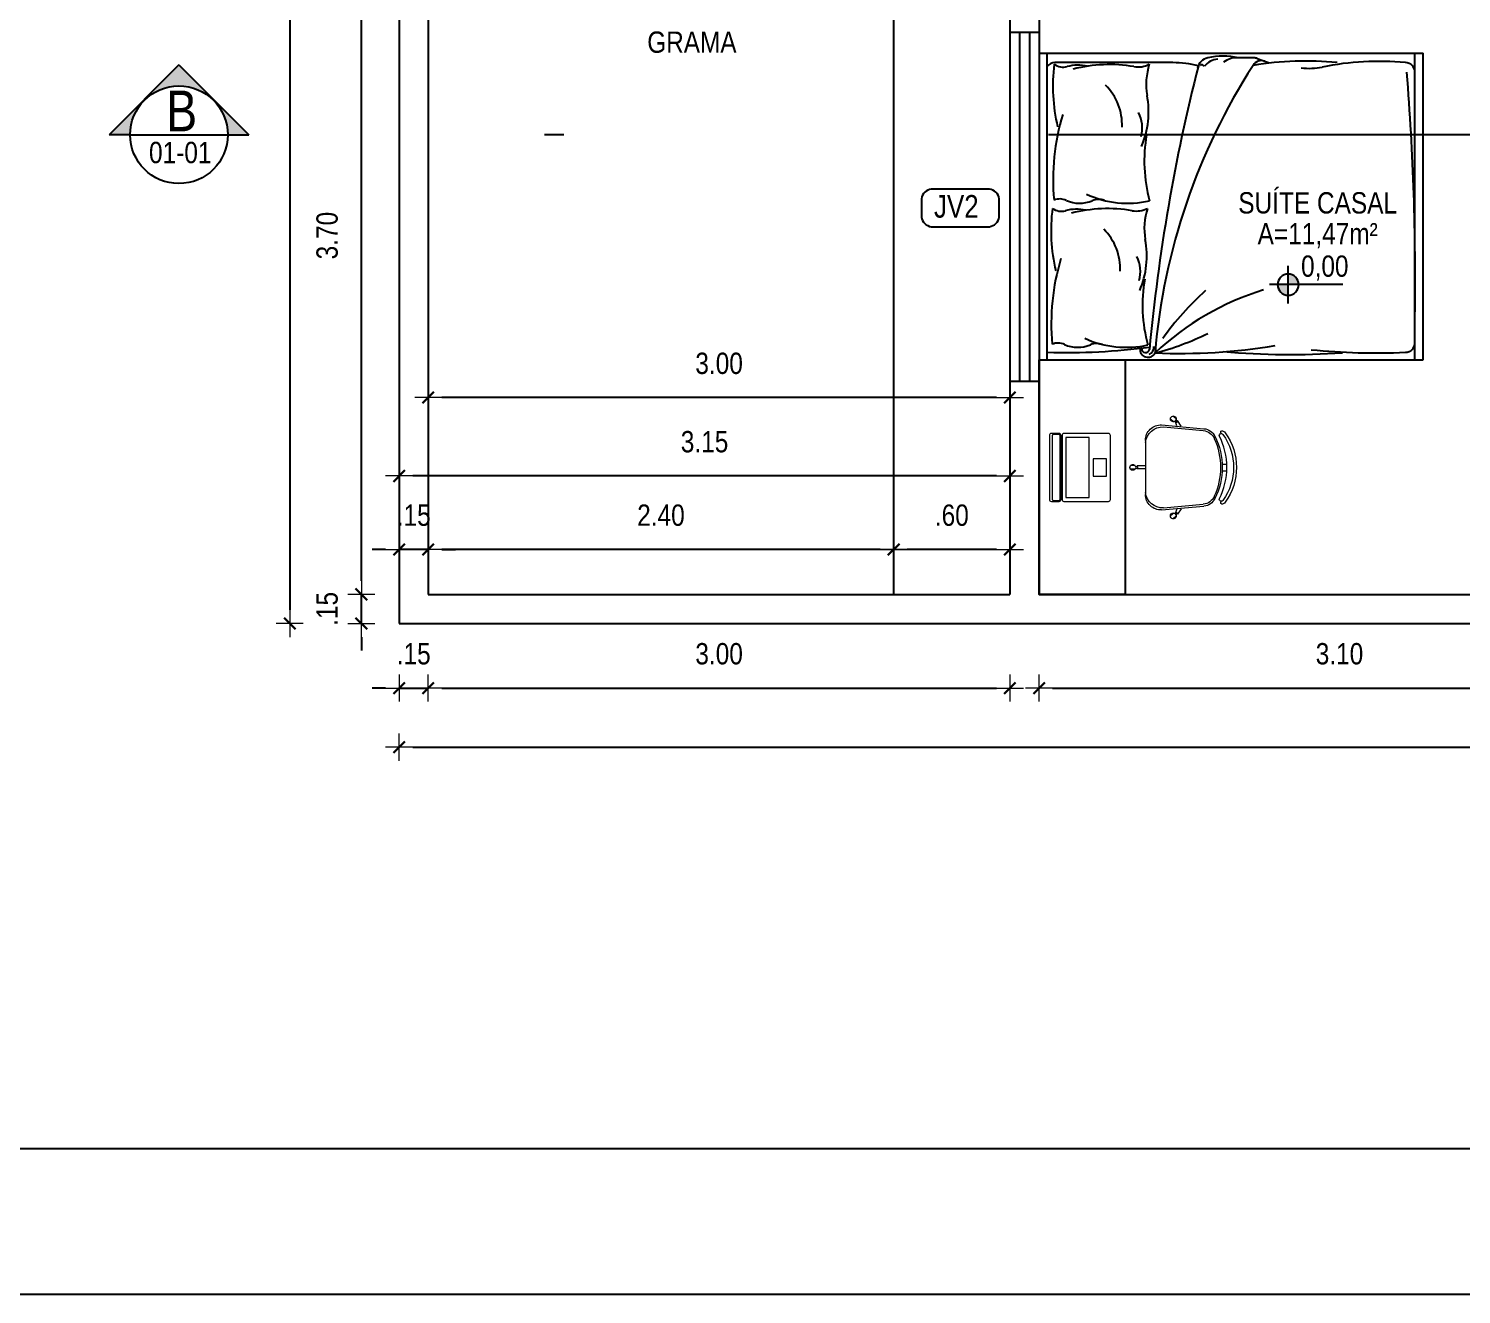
# Model space of a CAD drawing. Header units: millimetres. Extents: x -178 to 521, y -135 to 750.
# Drawn here: x -72.13 to -64.74, y 700.13 to 706.66 of the extents above; entities that cross this region are included whole.
import ezdxf
from ezdxf.enums import TextEntityAlignment as Align

# ---------------------------------------------------------------- set-up
doc = ezdxf.new("R2010")
doc.units = ezdxf.units.MM
doc.header["$LTSCALE"] = 20
doc.header["$MEASUREMENT"] = 0
doc.header["$PDSIZE"] = -5
doc.linetypes.add('DASHDOT2', pattern=[0.5, 0.25, -0.125, 0, -0.125])
doc.layers.get('0').update_dxf_attribs({"linetype": 'CONTINUOUS'})
doc.layers.get('Defpoints').update_dxf_attribs({"linetype": 'CONTINUOUS'})
for name, color, linetype in [('AR-ALV', 5, 'CONTINUOUS'), ('ARREDI_attrezzature', 175, 'CONTINUOUS'), ('COTA', 7, 'CONTINUOUS'), ('DIVERSOS', 1, 'CONTINUOUS'), ('E-txt-g', 3, 'CONTINUOUS'), ('Layer1', 7, 'CONTINUOUS'), ('LAYER4', 7, 'CONTINUOUS'), ('LAYER5', 8, 'CONTINUOUS'), ('LAYER7', 4, 'CONTINUOUS')]:
    doc.layers.add(name, color=color, linetype=linetype)
for name, color, linetype, lineweight in [('E-Lay-9', 9, 'CONTINUOUS', 9), ('E-Pen-C', 4, 'CONTINUOUS', 15), ('E-Pen-G', 3, 'CONTINUOUS', 30), ('E-Txt-W', 7, 'CONTINUOUS', 20)]:
    doc.layers.add(name, color=color, linetype=linetype, lineweight=lineweight)
doc.styles.add('F2', font='ARIALN.TTF')
doc.styles.add('REG60', font='romans.shx', dxfattribs={"width": 0.8, "height": 0.15})
doc.styles.add('REG80', font='romans.shx', dxfattribs={"width": 0.8, "height": 0.2})
doc.dimstyles.new('DIMENSION-1', dxfattribs={"dimtxt": 0.11, "dimasz": 0.07, "dimexe": 1, "dimexo": 0, "dimgap": 0.12, "dimtad": 1, "dimzin": 7, "dimdsep": 46, "dimtxsty": 'F2', "dimblk1": 'TRACO', "dimblk2": 'TRACO', "dimsah": 1, "dimcen": 1, "dimse1": 1, "dimse2": 1, "dimclrd": 256, "dimclre": 256, "dimclrt": 6, "dimadec": 0, "dimazin": 0, "dimtfac": 1, "dimtix": 1, "dimtmove": 2, "dimatfit": 3, "dimldrblk": 'TRACO', "dimfxl": 1, "dimtolj": 1, "dimtzin": 0, "dimarcsym": 0})

# ---------------------------------------------------------------- blocks, each defined once
blk = doc.blocks.new('TXT-AMB75')
at = {"layer": 'E-txt-g', "style": 'REG80', "width": 0.8, "flags": 8}
blk.add_attdef('TXT', text='', height=0.2, dxfattribs=at).set_placement((0.005, 0.296), align=Align.CENTER)
at = {"layer": 'E-Txt-W', "style": 'REG60', "width": 0.8, "flags": 8}
blk.add_attdef('TXT', text='', height=0.15, dxfattribs=at).set_placement((0.005, 0.027), align=Align.CENTER)
blk = doc.blocks.new('TRACO')
at = {"layer": 'E-Pen-C'}
for p, q in [((-1, 0), (1, 0)), ((0, 1), (0, -1))]:
    blk.add_line(p, q, dxfattribs=at)
at = {"layer": 'E-Pen-G'}
blk.add_line((-0.42, -0.42), (0.42, 0.42), dxfattribs=at)
blk = doc.blocks.new('*D393')
at = {"lineweight": -2}
for p, q in [((-70.4105, 703.81), (-70.4105, 703.88)), ((-70.4105, 703.59), (-70.4105, 703.74)), ((-70.4105, 703.52), (-70.4105, 703.45))]:
    blk.add_line(p, q, dxfattribs=at)
at = {"layer": 'Defpoints', "color": 0}
for p in [(-70.4105, 703.74), (-70.0654, 703.74), (-70.2154, 703.59)]:
    blk.add_point(p, dxfattribs=at)
at = {"lineweight": -2, "xscale": 0.07, "yscale": 0.07, "zscale": 0.07}
for p, rotation in [((-70.4105, 703.74), 270), ((-70.4105, 703.59), 90)]:
    blk.add_blockref('TRACO', p, dxfattribs=dict(at, rotation=rotation))
at = {"color": 6, "insert": (-70.5867, 703.665), "char_height": 0.11, "attachment_point": 5, "rotation": 90, "style": 'F2'}
blk.add_mtext('\\A1;.15', dxfattribs=at)
blk = doc.blocks.new('*D394')
at = {"lineweight": -2}
blk.add_line((-70.4105, 703.81), (-70.4105, 707.37), dxfattribs=at)
at = {"layer": 'Defpoints', "color": 0}
for p in [(-70.4105, 707.44), (-66.9144, 707.44), (-70.0654, 703.74)]:
    blk.add_point(p, dxfattribs=at)
at = {"lineweight": -2, "xscale": 0.07, "yscale": 0.07, "zscale": 0.07}
for p, rotation in [((-70.4105, 707.44), 90), ((-70.4105, 703.74), 270)]:
    blk.add_blockref('TRACO', p, dxfattribs=dict(at, rotation=rotation))
at = {"color": 6, "insert": (-70.5867, 705.59), "char_height": 0.11, "attachment_point": 5, "rotation": 90, "style": 'F2'}
blk.add_mtext('\\A1;3.70', dxfattribs=at)
blk = doc.blocks.new('*D400')
at = {"lineweight": -2}
blk.add_line((-70.78, 710.52), (-70.78, 703.66), dxfattribs=at)
at = {"layer": 'Defpoints', "color": 0}
for p in [(-70.2154, 710.59), (-70.78, 703.59), (-70.2154, 703.59)]:
    blk.add_point(p, dxfattribs=at)
at = {"lineweight": -2, "xscale": 0.07, "yscale": 0.07, "zscale": 0.07}
for p, rotation in [((-70.78, 710.59), 90), ((-70.78, 703.59), 270)]:
    blk.add_blockref('TRACO', p, dxfattribs=dict(at, rotation=rotation))
at = {"color": 6, "insert": (-70.9562, 707.09), "char_height": 0.11, "attachment_point": 5, "rotation": 90, "style": 'F2'}
blk.add_mtext('\\A1;7.00', dxfattribs=at)
blk = doc.blocks.new('*D340')
at = {"lineweight": -2}
for p, q in [((-70.2854, 703.2568), (-70.3554, 703.2568)), ((-70.2154, 703.2568), (-70.0654, 703.2568)), ((-69.9954, 703.2568), (-69.9254, 703.2568))]:
    blk.add_line(p, q, dxfattribs=at)
at = {"layer": 'Defpoints', "color": 0}
for p in [(-70.0654, 703.74), (-70.2154, 703.59), (-70.0654, 703.2568)]:
    blk.add_point(p, dxfattribs=at)
at = {"lineweight": -2, "xscale": 0.07, "yscale": 0.07, "zscale": 0.07}
blk.add_blockref('TRACO', (-70.2154, 703.2568), dxfattribs=at)
at = {"lineweight": -2, "xscale": 0.07, "yscale": 0.07, "zscale": 0.07, "rotation": 180}
blk.add_blockref('TRACO', (-70.0654, 703.2568), dxfattribs=at)
at = {"color": 6, "insert": (-70.1404, 703.433), "char_height": 0.11, "attachment_point": 5, "style": 'F2'}
blk.add_mtext('\\A1;.15', dxfattribs=at)
blk = doc.blocks.new('*D401')
at = {"linetype": 'Continuous', "lineweight": -2}
blk.add_line((-69.9954, 703.2568), (-67.1344, 703.2568), dxfattribs=at)
at = {"layer": 'Defpoints', "color": 0, "linetype": 'Continuous'}
for p in [(-67.0644, 706.64), (-70.0654, 703.74), (-67.0644, 703.2568)]:
    blk.add_point(p, dxfattribs=at)
at = {"linetype": 'Continuous', "lineweight": -2, "xscale": 0.07, "yscale": 0.07, "zscale": 0.07, "rotation": 180}
blk.add_blockref('TRACO', (-70.0654, 703.2568), dxfattribs=at)
at = {"linetype": 'Continuous', "lineweight": -2, "xscale": 0.07, "yscale": 0.07, "zscale": 0.07}
blk.add_blockref('TRACO', (-67.0644, 703.2568), dxfattribs=at)
at = {"color": 6, "linetype": 'Continuous', "insert": (-68.5649, 703.433), "char_height": 0.11, "attachment_point": 5, "style": 'F2'}
blk.add_mtext('\\A1;3.00', dxfattribs=at)
blk = doc.blocks.new('*D402')
at = {"lineweight": -2}
blk.add_line((-66.8444, 703.2568), (-63.8844, 703.2568), dxfattribs=at)
at = {"layer": 'Defpoints', "color": 0}
for p in [(-66.9144, 703.74), (-63.8144, 703.74), (-63.8144, 703.2568)]:
    blk.add_point(p, dxfattribs=at)
at = {"lineweight": -2, "xscale": 0.07, "yscale": 0.07, "zscale": 0.07, "rotation": 180}
blk.add_blockref('TRACO', (-66.9144, 703.2568), dxfattribs=at)
at = {"lineweight": -2, "xscale": 0.07, "yscale": 0.07, "zscale": 0.07}
blk.add_blockref('TRACO', (-63.8144, 703.2568), dxfattribs=at)
at = {"color": 6, "insert": (-65.3644, 703.433), "char_height": 0.11, "attachment_point": 5, "style": 'F2'}
blk.add_mtext('\\A1;3.10', dxfattribs=at)
blk = doc.blocks.new('*D413')
at = {"linetype": 'Continuous', "lineweight": -2}
blk.add_line((-70.1454, 702.9521), (-45.2854, 702.9521), dxfattribs=at)
at = {"layer": 'Defpoints', "color": 0, "linetype": 'Continuous'}
for p in [(-70.2154, 703.59), (-45.2154, 703.59), (-45.2154, 702.9521)]:
    blk.add_point(p, dxfattribs=at)
at = {"linetype": 'Continuous', "lineweight": -2, "xscale": 0.07, "yscale": 0.07, "zscale": 0.07, "rotation": 180}
blk.add_blockref('TRACO', (-70.2154, 702.9521), dxfattribs=at)
at = {"linetype": 'Continuous', "lineweight": -2, "xscale": 0.07, "yscale": 0.07, "zscale": 0.07}
blk.add_blockref('TRACO', (-45.2154, 702.9521), dxfattribs=at)
at = {"color": 6, "linetype": 'Continuous', "insert": (-56.5654, 703.1282), "char_height": 0.11, "attachment_point": 5, "style": 'F2'}
blk.add_mtext('\\A1;25.00', dxfattribs=at)
blk = doc.blocks.new('Cadeira')
at = {"layer": 'E-Lay-9', "color": 8}
for p, q in [((-0.0093, 0.0535), (-0.0093, 0.0769)), ((0.0096, 0.0535), (0.0096, 0.0769)), ((-0.1393, 0), (0.1393, 0)), ((-0.0075, 0), (-0.0075, 0.0425)), ((-0.0075, 0.0425), (-0.0056, 0.0425)), ((0.0056, 0.0425), (0.0075, 0.0425)), ((0.0075, 0), (0.0075, 0.0425)), ((-0.25, -0.1588), (-0.265, -0.1409)), ((-0.2355, -0.1467), (-0.2505, -0.1288)), ((-0.2192, -0.0836), (-0.1996, -0.3023)), ((-0.2087, -0.0936), (-0.1898, -0.2982)), ((0.2087, -0.0936), (0.1898, -0.2982)), ((0.2192, -0.0836), (0.1996, -0.3023)), ((0.2355, -0.1467), (0.2505, -0.1288)), ((0.25, -0.1588), (0.265, -0.1409)), ((-0.2398, -0.1647), (-0.2413, -0.1659)), ((-0.2133, -0.1847), (-0.2413, -0.1659)), ((-0.2298, -0.1563), (-0.2313, -0.1575)), ((-0.2144, -0.1618), (-0.2298, -0.1563)), ((0.2133, -0.1847), (0.2413, -0.1659)), ((0.2144, -0.1618), (0.2298, -0.1563)), ((0.2298, -0.1563), (0.2313, -0.1575)), ((0.2398, -0.1647), (0.2413, -0.1659)), ((-0.0175, -0.3961), (-0.0175, -0.4196)), ((0.0175, -0.3961), (0.0175, -0.4196))]:
    blk.add_line(p, q, dxfattribs=at)
blk.add_lwpolyline([(0.1631, -0.3812, -0.237888), (-0.1631, -0.3812, 0.605717), (-0.1738, -0.3953, 0.122717), (-0.17, -0.4, 0.323529), (0.17, -0.4, 0.122717), (0.1738, -0.3953, 0.605717)], format="xyb", close=True, dxfattribs=at)
for centre in [(0, 0.0466), (-0.2382, -0.1579), (0.2382, -0.1579)]:
    blk.add_circle(centre, 0.005, dxfattribs=at)
for centre, radius, start, end in [((0.0001, 0.0652), 0.015, 281.63338, 257.45365), ((-0.1393, -0.08), 0.08, 90, 182.56924), ((0, 0.0475), 0.0075, 221.81031, 318.18969), ((0.1393, -0.08), 0.08, 357.43076, 90), ((-0.1202, -0.0886), 0.0887, 95.59249, 183.25223), ((0.1202, -0.0886), 0.0887, 356.74777, 84.40751), ((-0.2502, -0.1438), 0.015, 322.54635, 298.36662), ((0.2502, -0.1438), 0.015, 241.63338, 217.45365), ((-0.2388, -0.1573), 0.0075, 261.81031, 358.18969), ((0.2388, -0.1573), 0.0075, 181.81031, 278.18969), ((-0.1299, -0.296), 0.07, 185.12125, 243.60471), ((-0.1201, -0.2918), 0.07, 185.2999, 245.73609), ((0, -0.0343), 0.3622, 243.60471, 296.39529), ((0, -0.0254), 0.3622, 245.73609, 294.26391), ((0.1201, -0.2918), 0.07, 294.26391, 354.7001), ((0.1299, -0.296), 0.07, 296.39529, 354.87875), ((-0.1819, -0.3961), 0.00782, 29.81088, 225.32554), ((-0.1625, -0.39), 0.0275, 205.14546, 233.45713), ((0, -0.1648), 0.3052, 234.12379, 305.87621), ((-0.1625, -0.39), 0.0125, 205.14546, 233.1301), ((0.1819, -0.3961), 0.00782, 314.67446, 150.18912), ((0.1625, -0.39), 0.0275, 306.54287, 334.85454)]:
    blk.add_arc(centre, radius, start, end, dxfattribs=at)
blk = doc.blocks.new('Notebook')
at = {"layer": 'E-Lay-9', "color": 8}
for p, q in [((-0.175, 0.305), (-0.175, 0.3)), ((-0.175, 0.3), (-0.175, 0.265)), ((0.165, 0.315), (-0.165, 0.315)), ((0.175, 0.3), (0.175, 0.305)), ((0.175, 0.265), (0.175, 0.3)), ((-0.165, 0.255), (0.165, 0.255))]:
    blk.add_line(p, q, dxfattribs=at)
for points in [[(-0.165, 0.26), (0.165, 0.26, 0.414214), (0.17, 0.265), (0.17, 0.295, 0.414214), (0.165, 0.3), (-0.165, 0.3, 0.414214), (-0.17, 0.295), (-0.17, 0.265, 0.414214)], [(-0.165, 0), (0.165, 0, 0.414214), (0.175, 0.01), (0.175, 0.24, 0.414214), (0.165, 0.25), (-0.165, 0.25, 0.414214), (-0.175, 0.24), (-0.175, 0.01, 0.414214)]]:
    blk.add_lwpolyline(points, format="xyb", close=True, dxfattribs=at)
for points in [[(-0.155, 0.11), (0.155, 0.11), (0.155, 0.23), (-0.155, 0.23)], [(-0.105, 0.25), (-0.145, 0.25), (-0.145, 0.255), (-0.105, 0.255)], [(0.105, 0.25), (0.145, 0.25), (0.145, 0.255), (0.105, 0.255)], [(-0.045, 0.02), (0.045, 0.02), (0.045, 0.09), (-0.045, 0.09)]]:
    blk.add_lwpolyline(points, close=True, dxfattribs=at)
for centre, start, end in [((-0.165, 0.305), 90, 180), ((0.165, 0.305), 0, 90), ((-0.165, 0.265), 180, 270), ((0.165, 0.265), 270, 360)]:
    blk.add_arc(centre, 0.01, start, end, dxfattribs=at)
blk = doc.blocks.new('NIVEL')
at = {"layer": 'DIVERSOS'}
h = blk.add_hatch(color=7, dxfattribs=at)
h.paths.add_polyline_path([(0, 0.137, 0.414214), (-0.137, 0), (0, 0)])
h.paths.add_polyline_path([(0, 0), (0, -0.137, 0.414214), (0.137, 0)])
at = {"layer": 'DIVERSOS', "color": 7}
for p, q in [((0, 0.242), (0, -0.242)), ((0.709, 0), (-0.242, 0))]:
    blk.add_line(p, q, dxfattribs=at)
blk.add_circle((0, 0), 0.137, dxfattribs=at)
blk = doc.blocks.new('*D353')
at = {"linetype": 'Continuous', "lineweight": -2}
blk.add_line((-67.1344, 703.9715), (-67.5944, 703.9715), dxfattribs=at)
at = {"layer": 'Defpoints', "color": 0, "linetype": 'Continuous'}
for p in [(-67.6644, 703.9715), (-67.6644, 703.9715), (-67.0644, 703.9715)]:
    blk.add_point(p, dxfattribs=at)
at = {"linetype": 'Continuous', "lineweight": -2, "xscale": 0.07, "yscale": 0.07, "zscale": 0.07, "rotation": 180}
blk.add_blockref('TRACO', (-67.6644, 703.9715), dxfattribs=at)
at = {"linetype": 'Continuous', "lineweight": -2, "xscale": 0.07, "yscale": 0.07, "zscale": 0.07}
blk.add_blockref('TRACO', (-67.0644, 703.9715), dxfattribs=at)
at = {"color": 6, "linetype": 'Continuous', "insert": (-67.3644, 704.1476), "char_height": 0.11, "attachment_point": 5, "style": 'F2'}
blk.add_mtext('\\A1;.60', dxfattribs=at)
blk = doc.blocks.new('*D354')
at = {"linetype": 'Continuous', "lineweight": -2}
blk.add_line((-67.7344, 703.9715), (-69.9954, 703.9715), dxfattribs=at)
at = {"layer": 'Defpoints', "color": 0, "linetype": 'Continuous'}
for p in [(-70.0654, 703.9715), (-67.6644, 703.9715), (-70.0654, 703.74)]:
    blk.add_point(p, dxfattribs=at)
at = {"linetype": 'Continuous', "lineweight": -2, "xscale": 0.07, "yscale": 0.07, "zscale": 0.07, "rotation": 180}
blk.add_blockref('TRACO', (-70.0654, 703.9715), dxfattribs=at)
at = {"linetype": 'Continuous', "lineweight": -2, "xscale": 0.07, "yscale": 0.07, "zscale": 0.07}
blk.add_blockref('TRACO', (-67.6644, 703.9715), dxfattribs=at)
at = {"color": 6, "linetype": 'Continuous', "insert": (-68.8649, 704.1476), "char_height": 0.11, "attachment_point": 5, "style": 'F2'}
blk.add_mtext('\\A1;2.40', dxfattribs=at)
blk = doc.blocks.new('*D355')
at = {"linetype": 'Continuous', "lineweight": -2}
for p, q in [((-70.2854, 703.9715), (-70.3554, 703.9715)), ((-70.0654, 703.9715), (-70.2154, 703.9715)), ((-69.9954, 703.9715), (-69.9254, 703.9715))]:
    blk.add_line(p, q, dxfattribs=at)
at = {"layer": 'Defpoints', "color": 0, "linetype": 'Continuous'}
for p in [(-70.2154, 703.9715), (-70.2154, 703.74), (-70.0654, 703.74)]:
    blk.add_point(p, dxfattribs=at)
at = {"linetype": 'Continuous', "lineweight": -2, "xscale": 0.07, "yscale": 0.07, "zscale": 0.07}
blk.add_blockref('TRACO', (-70.2154, 703.9715), dxfattribs=at)
at = {"linetype": 'Continuous', "lineweight": -2, "xscale": 0.07, "yscale": 0.07, "zscale": 0.07, "rotation": 180}
blk.add_blockref('TRACO', (-70.0654, 703.9715), dxfattribs=at)
at = {"color": 6, "linetype": 'Continuous', "insert": (-70.1404, 704.1476), "char_height": 0.11, "attachment_point": 5, "style": 'F2'}
blk.add_mtext('\\A1;.15', dxfattribs=at)
blk = doc.blocks.new('*D356')
at = {"linetype": 'Continuous', "lineweight": -2}
blk.add_line((-67.1344, 704.7546), (-69.9954, 704.7546), dxfattribs=at)
at = {"layer": 'Defpoints', "color": 0, "linetype": 'Continuous'}
for p in [(-70.0654, 704.7546), (-67.0644, 704.7705), (-70.0654, 704.6962)]:
    blk.add_point(p, dxfattribs=at)
at = {"linetype": 'Continuous', "lineweight": -2, "xscale": 0.07, "yscale": 0.07, "zscale": 0.07, "rotation": 180}
blk.add_blockref('TRACO', (-70.0654, 704.7546), dxfattribs=at)
at = {"linetype": 'Continuous', "lineweight": -2, "xscale": 0.07, "yscale": 0.07, "zscale": 0.07}
blk.add_blockref('TRACO', (-67.0644, 704.7546), dxfattribs=at)
at = {"color": 6, "linetype": 'Continuous', "insert": (-68.5649, 704.9307), "char_height": 0.11, "attachment_point": 5, "style": 'F2'}
blk.add_mtext('\\A1;3.00', dxfattribs=at)
blk = doc.blocks.new('*D428')
at = {"linetype": 'Continuous', "lineweight": -2}
blk.add_line((-67.1344, 704.3504), (-70.1454, 704.3504), dxfattribs=at)
at = {"layer": 'Defpoints', "color": 0, "linetype": 'Continuous'}
for p in [(-70.2154, 704.5559), (-67.0644, 704.5559), (-70.2154, 704.3504)]:
    blk.add_point(p, dxfattribs=at)
at = {"linetype": 'Continuous', "lineweight": -2, "xscale": 0.07, "yscale": 0.07, "zscale": 0.07, "rotation": 180}
blk.add_blockref('TRACO', (-70.2154, 704.3504), dxfattribs=at)
at = {"linetype": 'Continuous', "lineweight": -2, "xscale": 0.07, "yscale": 0.07, "zscale": 0.07}
blk.add_blockref('TRACO', (-67.0644, 704.3504), dxfattribs=at)
at = {"color": 6, "linetype": 'Continuous', "insert": (-68.6399, 704.5266), "char_height": 0.11, "attachment_point": 5, "style": 'F2'}
blk.add_mtext('\\A1;3.15', dxfattribs=at)
blk = doc.blocks.new('A$C52F82244')
at = {"layer": 'LAYER5'}
blk.add_hatch(color=2, dxfattribs=at).paths.add_polyline_path([(0.5, 0.85), (0, 0.35), (0.15, 0.35, -1), (0.85, 0.35), (1, 0.35)])
at = {"layer": 'LAYER4', "color": 2}
blk.add_line((0.15, 0.35), (0.85, 0.35), dxfattribs=at)
at = {"layer": 'LAYER7', "color": 2}
for p, q in [((0.5, 0.85), (0, 0.35)), ((0.5, 0.85), (1, 0.35)), ((0.15, 0.35), (0, 0.35)), ((0.85, 0.35), (1, 0.35))]:
    blk.add_line(p, q, dxfattribs=at)
blk.add_circle((0.5, 0.35), 0.35, dxfattribs=at)

msp = doc.modelspace()

# ---------------------------------------------------------------- linework, layer by layer
at = {"color": 5, "linetype": 'Continuous'}
for p, q in [((-70.2154, 710.59), (-70.2154, 703.59)), ((-70.0654, 710.44), (-70.0654, 703.74)), ((-67.0644, 707.59), (-67.0644, 706.64)), ((-66.9144, 707.44), (-66.9144, 706.64)), ((-67.0644, 706.64), (-66.9144, 706.64)), ((-67.0644, 704.84), (-67.0644, 703.74)), ((-67.0644, 704.84), (-66.9144, 704.84)), ((-70.0654, 703.74), (-67.0644, 703.74)), ((-66.9144, 703.74), (-63.8144, 703.74)), ((-66.9144, 703.74), (-63.8144, 703.74)), ((-70.2154, 703.59), (-45.2154, 703.59))]:
    msp.add_line(p, q, dxfattribs=at)
at = {"color": 8}
for p, q in [((-67.0644, 706.64), (-67.0644, 704.84)), ((-66.9144, 706.64), (-66.9144, 704.84))]:
    msp.add_line(p, q, dxfattribs=at)
at = {"color": 7}
for p, q in [((-67.0144, 706.64), (-67.0144, 704.84)), ((-66.9644, 706.64), (-66.9644, 704.84))]:
    msp.add_line(p, q, dxfattribs=at)
at = {"color": 2, "linetype": 'Continuous'}
msp.add_line((-66.9144, 704.84), (-66.9144, 703.74), dxfattribs=at)
at = {"color": 2}
msp.add_lwpolyline([(-88.2733, 700.1302), (-25.9483, 700.1302), (-25.9483, 744.6802), (-88.2733, 744.6802)], close=True, dxfattribs=at)
at = {"color": 5, "linetype": 'Continuous'}
msp.add_lwpolyline([(-86.3983, 743.9302), (-26.6983, 743.9302), (-26.6983, 700.8802), (-86.3983, 700.8802)], close=True, dxfattribs=at)
at = {"color": 8}
msp.add_lwpolyline([(-66.4696, 703.74), (-66.9144, 703.74), (-66.9144, 704.9486), (-66.4696, 704.9486)], close=True, dxfattribs=at)
at = {"layer": 'AR-ALV', "color": 2, "linetype": 'DASHDOT2'}
msp.add_line((-41.6653, 706.1104), (-71.0994, 706.1104), dxfattribs=at)
at = {"layer": 'ARREDI_attrezzature', "color": 8}
for p, q in [((-66.9144, 706.5314), (-64.9328, 706.5314)), ((-66.9144, 706.5314), (-66.9144, 704.84)), ((-66.8719, 704.9486), (-66.8719, 706.5314)), ((-64.9753, 704.9486), (-64.9753, 706.5314)), ((-64.9328, 704.9486), (-64.9328, 706.5314)), ((-66.224, 706.482), (-66.8323, 706.482)), ((-65.8062, 706.5067), (-65.9032, 706.5067)), ((-65.7891, 706.5036), (-65.7304, 706.482)), ((-66.9144, 704.9486), (-64.9328, 704.9486))]:
    msp.add_line(p, q, dxfattribs=at)
for centre, radius, start, end in [((-65.9654, 706.1646), 0.3512, 76.92865, 102.88269), ((-66.8323, 706.4326), 0.0494, 90, 143.1301), ((-65.96, 706.3585), 0.8832, 172.50994, 193.57317), ((-66.7897, 706.5378), 0.0789, 234.37876, 285.19877), ((-66.7117, 706.2509), 0.2183, 77.31196, 105.19877), ((-66.5514, 705.7139), 0.7583, 80.37112, 104.25995), ((-66.4033, 706.5867), 0.1269, 260.37112, 296.96494), ((-66.0174, 706.3692), 0.3445, 162.35976, 189.39259), ((-56.9933, 704.1421), 9.3909, 165.67156, 174.74188), ((-63.1048, 704.7177), 3.2221, 147.09539, 175.23633), ((-66.2324, 705.8542), 0.6279, 77.08904, 89.23129), ((-66.0283, 706.4395), 0.0692, 102.88269, 168.38686), ((-66.0744, 706.4538), 0.0164, 38.53099, 120.69755), ((-65.9841, 706.4005), 0.1001, 94.6849, 140.59841), ((-65.8969, 706.4003), 0.1065, 86.60169, 127.7302), ((-65.7674, 706.443), 0.0494, 69.7541, 149.48722), ((-65.5414, 704.8648), 1.6256, 84.178, 99.50708), ((-65.8062, 706.4573), 0.0494, 69.7541, 90), ((-65.8062, 706.4573), 0.0494, 69.7541, 90), ((-65.5183, 706.7822), 0.3296, 262.47467, 281.34253), ((-65.1628, 705.0439), 1.4447, 84.51505, 101.60571), ((-65.0247, 706.4326), 0.0494, 360, 90), ((-66.7769, 706.1602), 0.291, 357.82948, 45.00983), ((-78.1793, 705.3667), 13.2054, 359.17051, 4.63027), ((-66.7949, 706.2269), 0.446, 336.68784, 11.12174), ((-66.5487, 706.1472), 0.1667, 344.14067, 27.6985), ((-65.6795, 705.8785), 1.1623, 163.20165, 185.19902), ((-65.6069, 705.9735), 0.7645, 169.7638, 195.44974), ((-66.807, 705.6976), 0.0814, 65.78773, 111.71238), ((-66.4571, 706.2611), 0.5042, 245.11795, 282.98619), ((-66.6072, 705.6921), 0.0848, 69.01609, 112.88083), ((-65.9694, 705.6153), 0.8832, 172.50994, 193.57317), ((-66.7991, 705.7946), 0.0789, 234.37876, 285.19877), ((-66.7211, 705.5078), 0.2183, 77.31196, 105.19877), ((-66.7051, 705.9241), 0.167, 245.78773, 292.88083), ((-66.5608, 704.9708), 0.7583, 80.37112, 104.25995), ((-66.4127, 705.8436), 0.1269, 260.37112, 296.96494), ((-66.0268, 705.6261), 0.3445, 162.35976, 189.39259), ((-66.7863, 705.417), 0.291, 357.82948, 45.00983), ((-66.8044, 705.4838), 0.446, 336.68784, 11.12174), ((-66.5581, 705.4041), 0.1667, 344.14067, 27.6985), ((-65.689, 705.1354), 1.1623, 163.20165, 185.19902), ((-65.6163, 705.2303), 0.7645, 169.7638, 195.44974), ((-65.3289, 703.9303), 1.4446, 107.23875, 133.08583), ((-65.1115, 704.24), 1.4238, 131.512, 144.87279), ((-66.8164, 704.9545), 0.0814, 65.78773, 111.71238), ((-66.4665, 705.518), 0.5042, 245.11795, 282.98619), ((-66.6525, 706.3172), 1.3739, 284.18939, 296.30958), ((-65.0247, 705.0376), 0.0494, 270, 360), ((-66.7775, 708.3033), 3.3165, 268.37032, 277.53223), ((-66.7145, 705.181), 0.167, 245.78773, 292.88083), ((-66.6166, 704.9489), 0.0848, 69.01609, 112.88083), ((-66.3525, 705.0032), 0.0409, 171.6091, 333.93818), ((-66.3649, 705.007), 0.0206, 171.29147, 348.1256), ((-66.3623, 705.0151), 0.0409, 292.60519, 4.49888), ((-66.1862, 707.9448), 2.9624, 267.49407, 279.50941), ((-65.6122, 708.9371), 3.9602, 264.92553, 273.80083), ((-65.1736, 708.4305), 3.4455, 264.39968, 272.47641)]:
    msp.add_arc(centre, radius, start, end, dxfattribs=at)
at = {"layer": 'COTA', "color": 8, "linetype": 'Continuous'}
msp.add_line((-67.6644, 708.19), (-67.6644, 703.74), dxfattribs=at)
at = {"layer": 'COTA', "color": 4, "linetype": 'Continuous'}
msp.add_lwpolyline([(-67.1203, 705.7804, 0.331371), (-67.1703, 705.8304), (-67.4705, 705.8301, 0.332506), (-67.5206, 705.7804), (-67.5206, 705.6858, 0.330378), (-67.4706, 705.6355), (-67.1703, 705.6358, 0.331371), (-67.1203, 705.6858)], format="xyb", close=True, dxfattribs=at)

# ---------------------------------------------------------------- block references
ref = msp.add_blockref('TXT-AMB75', (-65.481, 705.4879), dxfattribs=dict(xscale=0.7290000000000001, yscale=0.7290000000000001, zscale=0.7290000000000001))
ref.add_attrib('TXT', 'SUÍTE CASAL', dxfattribs={"layer": 'E-txt-g', "color": 2, "height": 0.11, "style": 'F2'}).set_placement((-65.477, 705.704), align=Align.CENTER)
ref.add_attrib('TXT', 'A=11,47m²', dxfattribs={"layer": 'E-Txt-W', "height": 0.11, "style": 'F2'}).set_placement((-65.477, 705.5446), align=Align.CENTER)
at = {"color": 8, "rotation": 90}
msp.add_blockref('Notebook', (-66.5459, 704.3946, 3.2859), dxfattribs=at)
at = {"layer": 'E-Lay-9', "color": 8, "xscale": -1, "rotation": 90}
msp.add_blockref('Cadeira', (-66.3657, 704.3946, 3.2859), dxfattribs=at)
at = {"layer": 'LAYER4', "color": 2, "xscale": 0.7200000000000001, "yscale": 0.7200000000000001, "zscale": 0.7200000000000001}
msp.add_blockref('A$C52F82244', (-71.7114, 705.8584), dxfattribs=at)
at = {"layer": 'LAYER7', "color": 7, "linetype": 'Continuous', "xscale": -0.3985866620477118, "yscale": 0.3985866620477118, "zscale": 0.3985866620477118, "rotation": 180}
msp.add_blockref('NIVEL', (-65.6292, 705.3371), dxfattribs=at)

# ---------------------------------------------------------------- texts
at = {"color": 7, "style": 'F2'}
for s, height, p in [('B', 0.2101, (-71.418, 706.128)), ('01-01', 0.11, (-71.5059, 705.9636))]:
    msp.add_text(s, height=height, dxfattribs=at).set_placement(p)
at = {"layer": 'Layer1', "color": 7, "linetype": 'Continuous', "style": 'F2'}
for s, p in [('GRAMA', (-68.9356, 706.6426)), ('0,00', (-65.5626, 705.4875))]:
    msp.add_text(s, height=0.10972, dxfattribs=at).set_placement(p, align=Align.TOP_LEFT)
at = {"layer": 'Layer1', "color": 4, "linetype": 'Continuous', "style": 'F2'}
msp.add_text('JV2', height=0.11659, dxfattribs=at).set_placement((-67.4561, 705.7991, 1.712), align=Align.TOP_LEFT)

# ---------------------------------------------------------------- dimensions: what is measured, and where the dimension line sits
at = {"color": 4}
for base, p1, p2, picture, middle in [((-70.78, 703.59), (-70.2154, 710.59), (-70.2154, 703.59), '*D400', (-70.9562, 707.09)), ((-70.4105, 707.44), (-70.0654, 703.74), (-66.9144, 707.44), '*D394', (-70.5867, 705.59)), ((-70.4105, 703.74), (-70.2154, 703.59), (-70.0654, 703.74), '*D393', (-70.5867, 703.665))]:
    dim = msp.add_linear_dim(base=base, p1=p1, p2=p2, angle=90, dimstyle='DIMENSION-1', dxfattribs=at)
    dim.commit()
    dim.dimension.update_dxf_attribs({"geometry": picture, "text_midpoint": middle})
at = {"color": 2, "linetype": 'Continuous'}
dim = msp.add_linear_dim(base=(-67.0644, 703.2568), p1=(-70.0654, 703.74), p2=(-67.0644, 706.64), dimstyle='DIMENSION-1', dxfattribs=at)
dim.commit()
dim.dimension.update_dxf_attribs({"geometry": '*D401', "text_midpoint": (-68.5649, 703.433)})
at = {"color": 8, "linetype": 'Continuous'}
for base, p1, p2, picture, middle in [((-70.0654, 704.7546), (-67.0644, 704.7705), (-70.0654, 704.6962), '*D356', (-68.5649, 704.9307)), ((-70.2154, 703.9715), (-70.0654, 703.74), (-70.2154, 703.74), '*D355', (-70.1404, 704.1476)), ((-70.0654, 703.9715), (-67.6644, 703.9715), (-70.0654, 703.74), '*D354', (-68.8649, 704.1476)), ((-67.6644, 703.9715), (-67.0644, 703.9715), (-67.6644, 703.9715), '*D353', (-67.3644, 704.1476))]:
    dim = msp.add_linear_dim(base=base, p1=p1, p2=p2, dimstyle='DIMENSION-1', dxfattribs=at)
    dim.commit()
    dim.dimension.update_dxf_attribs({"geometry": picture, "text_midpoint": middle})
dim = msp.add_linear_dim(base=(-70.2154, 704.3504), p1=(-67.0644, 704.5559), p2=(-70.2154, 704.5559), dimstyle='DIMENSION-1', override={"dimfxl": 0.15}, dxfattribs=at)
dim.commit()
dim.dimension.update_dxf_attribs({"geometry": '*D428', "text_midpoint": (-68.6399, 704.5266)})
at = {"color": 4}
for base, p1, p2, picture, middle in [((-70.0654, 703.2568), (-70.2154, 703.59), (-70.0654, 703.74), '*D340', (-70.1404, 703.433)), ((-63.8144, 703.2568), (-66.9144, 703.74), (-63.8144, 703.74), '*D402', (-65.3644, 703.433))]:
    dim = msp.add_linear_dim(base=base, p1=p1, p2=p2, dimstyle='DIMENSION-1', dxfattribs=at)
    dim.commit()
    dim.dimension.update_dxf_attribs({"geometry": picture, "text_midpoint": middle})
at = {"color": 5, "linetype": 'Continuous'}
dim = msp.add_linear_dim(base=(-45.2154, 702.9521), p1=(-70.2154, 703.59), p2=(-45.2154, 703.59), dimstyle='DIMENSION-1', dxfattribs=at)
dim.commit()
dim.dimension.update_dxf_attribs({"geometry": '*D413', "text_midpoint": (-56.5654, 703.1282), "dimtype": 160})

doc.saveas('drawing.dxf')
